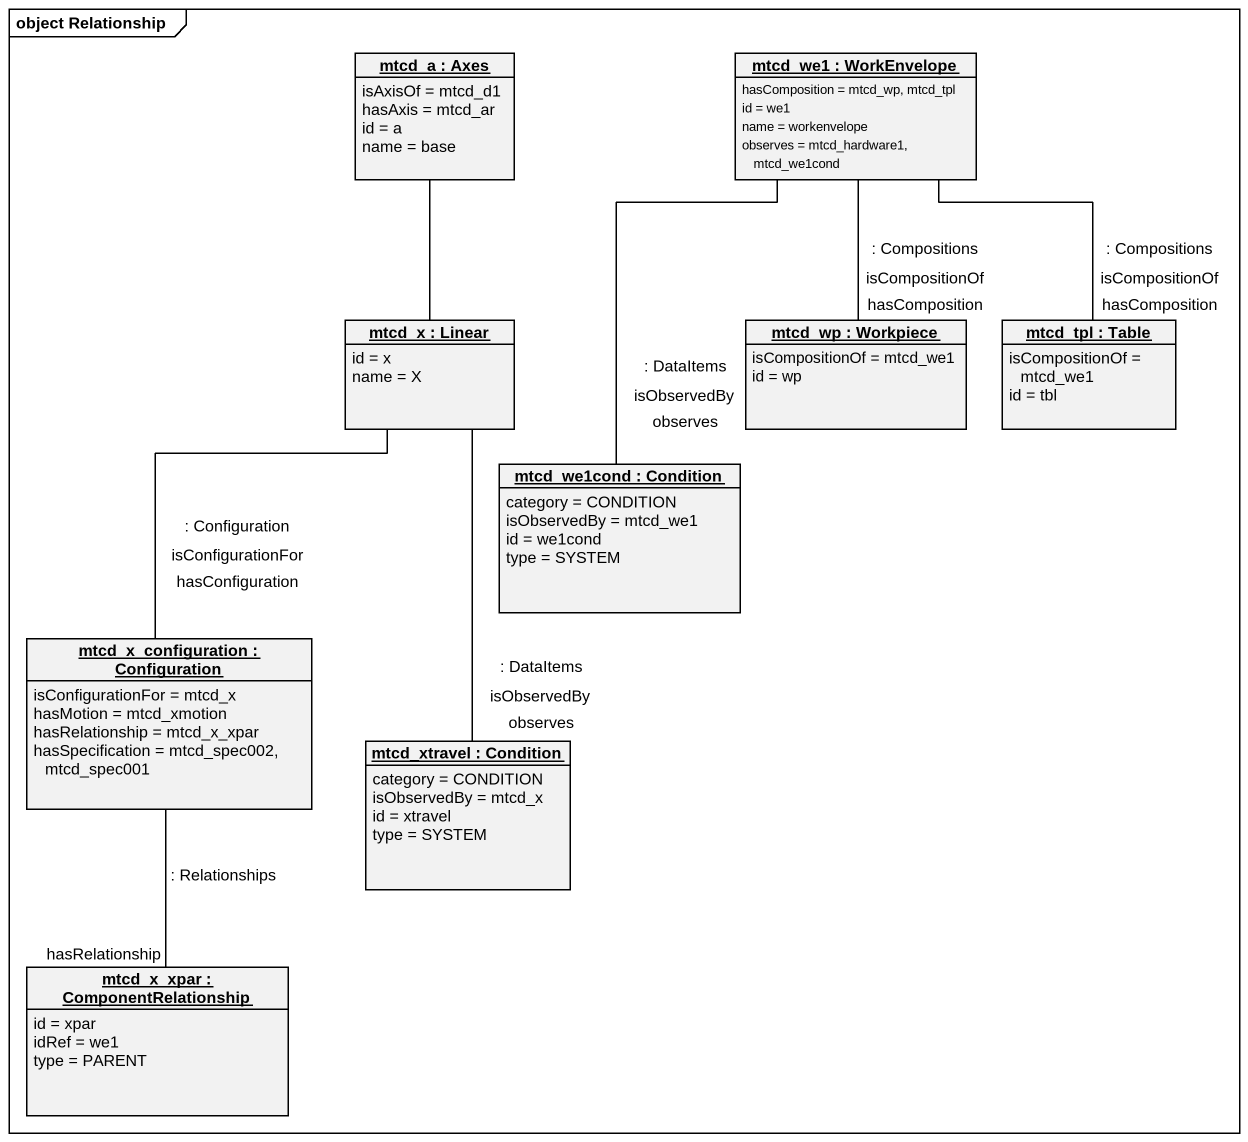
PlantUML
@startuml
mainframe object Relationship
hide circle
hide empty members
object "mtcd_a : Axes" as mtcd_a {
  isAxisOf = mtcd_d1
  hasAxis = mtcd_ar
  id = a
  name = base
}
object "mtcd_we1 : WorkEnvelope" as mtcd_we1 {
  hasComposition = mtcd_wp, mtcd_tpl
  id = we1
  name = workenvelope
  observes = mtcd_hardware1, mtcd_we1cond
}
object "mtcd_x : Linear" as mtcd_x {
  id = x
  name = X
}
object "mtcd_wp : Workpiece" as mtcd_wp {
  isCompositionOf = mtcd_we1
  id = wp
}
object "mtcd_tpl : Table" as mtcd_tpl {
  isCompositionOf = mtcd_we1
  id = tbl
}
object "mtcd_we1cond : Condition" as mtcd_we1cond {
  category = CONDITION
  isObservedBy = mtcd_we1
  id = we1cond
  type = SYSTEM
}
object "mtcd_x_configuration : Configuration" as mtcd_x_configuration {
  isConfigurationFor = mtcd_x
  hasMotion = mtcd_xmotion
  hasRelationship = mtcd_x_xpar
  hasSpecification = mtcd_spec002, mtcd_spec001
}
object "mtcd_xtravel : Condition" as mtcd_xtravel {
  category = CONDITION
  isObservedBy = mtcd_x
  id = xtravel
  type = SYSTEM
}
object "mtcd_x_xpar : ComponentRelationship" as mtcd_x_xpar {
  id = xpar
  idRef = we1
  type = PARENT
}
mtcd_a -- mtcd_x
mtcd_we1 -- mtcd_wp : : Compositions\nisCompositionOf\nhasComposition
mtcd_we1 -- mtcd_tpl : : Compositions\nisCompositionOf\nhasComposition
mtcd_we1 -- mtcd_we1cond : : DataItems\nisObservedBy\nobserves
mtcd_x -- mtcd_x_configuration : : Configuration\nisConfigurationFor\nhasConfiguration
mtcd_x -- mtcd_xtravel : : DataItems\nisObservedBy\nobserves
mtcd_x_configuration -- mtcd_x_xpar : : Relationships\nhasRelationship
@enduml
